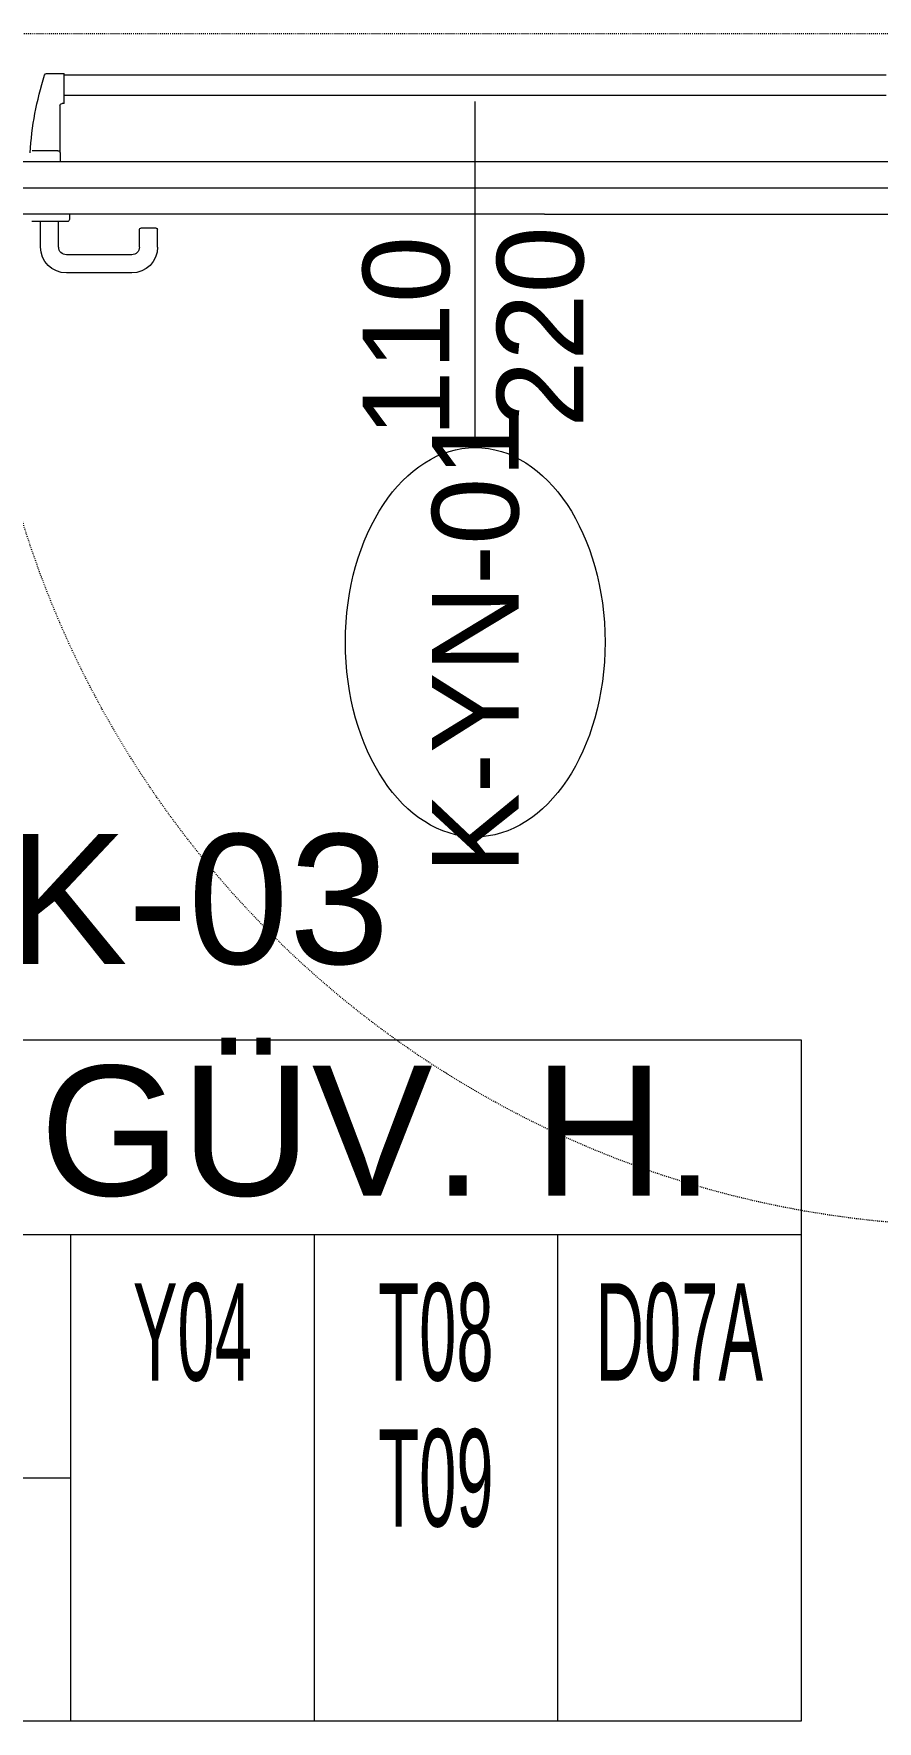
# Model space of a CAD drawing. Extents: x -1439 to 34962, y -872 to 8330.
# Drawn here: x 3474.8 to 3572.3, y 564.5 to 759.5 of the extents above; entities that cross this region are included whole.
import ezdxf
from ezdxf.enums import TextEntityAlignment as Align

# ---------------------------------------------------------------- set-up
doc = ezdxf.new("R2010")
doc.units = 0
doc.linetypes.add('DOT2', pattern=[0.125, 0, -0.125])
doc.layers.get('0').update_dxf_attribs({"color": 9, "lineweight": 9})
for name, color, linetype, lineweight in [('07', 9, 'Continuous', 9), ('21_MAHAL', 9, 'Continuous', 9), ('22', 8, 'Continuous', 9)]:
    doc.layers.add(name, color=color, linetype=linetype, lineweight=lineweight)
doc.styles.add('Arial', font='arial.ttf', dxfattribs={"height": 2.5})
doc.styles.add('MuuM_TEXT-STANDART', font='ARIALN.TTF')

# ---------------------------------------------------------------- blocks, each defined once
blk = doc.blocks.new('p-yng-01')
at = {"ltscale": 2}
for p, q in [((12.53, 12.21), (107.47, 12.21)), ((109.51, 12.39), (107.47, 12.39)), ((107.47, 8.93), (107.47, 12.39)), ((12.53, 9.87), (107.47, 9.87)), ((107.47, 8.93), (107.72, 8.93)), ((107.96, 3.24), (107.96, 8.69)), ((107.96, 3.24), (107.96, 2.19)), ((111.18, 3.49), (108.21, 3.49)), ((106.87, -3.86), (106.87, -4.46)), ((96.69, -7.65), (96.69, -5.6)), ((96.84, -5.45), (98.63, -5.45)), ((98.78, -7.65), (98.78, -5.6)), ((107.12, -4.7), (111.21, -4.7)), ((108.12, -7.65), (108.12, -4.7)), ((110.22, -7.65), (110.22, -4.7)), ((99.68, -8.55), (107.22, -8.55)), ((99.68, -10.64), (107.22, -10.64))]:
    blk.add_line(p, q, dxfattribs=at)
at = {"linetype": 'Continuous'}
for p, q in [((4.69, 2.19), (52, 2.19)), ((52, 2.19), (115.31, 2.19)), ((52, -3.86), (3, -3.86)), ((52, -3.86), (117.3, -3.86))]:
    blk.add_line(p, q, dxfattribs=at)
at = {"linetype": 'DOT2'}
blk.add_lwpolyline([(2, 17), (118, 17)], dxfattribs=at)
at = {"ltscale": 0.29}
blk.add_lwpolyline([(4.69, -0.83), (115.31, -0.84)], dxfattribs=at)
at = {"ltscale": 2}
for centre, radius, start, end in [((109.51, 12.15), 0.247, 17.6198, 90), ((74.27, 0.95), 37.22, 3.5277, 17.6198), ((107.72, 8.69), 0.247, 0, 90), ((108.21, 3.24), 0.247, 90, 180), ((96.84, -5.6), 0.15, 90, 180), ((98.63, -5.6), 0.15, 0, 90), ((107.12, -4.46), 0.249, 180, 270), ((99.68, -7.65), 2.99, 180, 270), ((99.68, -7.65), 0.898, 180, 270), ((107.22, -7.65), 2.99, 270, 0), ((107.22, -7.65), 0.898, 270, 0)]:
    blk.add_arc(centre, radius, start, end, dxfattribs=at)
at = {"linetype": 'DOT2'}
blk.add_arc((2, -5.39), 115.41, 269.9997, 0.8132, dxfattribs=at)
blk = doc.blocks.new('0_doorno')
blk.add_lwpolyline([(4.5, 0), (12.5, 0)])
blk.add_ellipse((0, 0), major_axis=(-4.5, 0), ratio=0.666667)
at = {"style": 'Arial'}
blk.add_attdef('YUKSEKLIK', text='', height=2, dxfattribs=at).set_placement((5, 5.9), align=Align.TOP_LEFT)
blk.add_attdef('KAPINO', text='', height=1.4, dxfattribs=at).set_placement((-0.019, -0.035), align=Align.MIDDLE)
blk.add_attdef('GENISLIK', text='', height=2, dxfattribs=at).set_placement((5, -1.895), align=Align.BOTTOM_LEFT)
blk = doc.blocks.new('0_roomno2')
blk.add_lwpolyline([(19.375, -10.5), (0, -10.5), (0, 0), (19.375, 0)], close=True)
for points in [[(0, -3), (19.375, -3)], [(8.125, -3), (8.125, -10.5)], [(11.875, -3), (11.875, -10.5)], [(15.625, -3), (15.625, -10.5)], [(0, -6.75), (8.125, -6.75)]]:
    blk.add_lwpolyline(points)
at = {"style": 'Arial'}
blk.add_attdef('ODANO', (0, 1.17), '', height=2, dxfattribs=at)
blk.add_attdef('MEKANADI', text='', height=2, dxfattribs=at).set_placement((0.35, -3), align=Align.BOTTOM_LEFT)
at = {"style": 'MuuM_TEXT-STANDART', "width": 0.6}
for tag, p in [('YER01', (10, -4.5)), ('TAVAN01', (13.75, -4.5)), ('DUVAR01', (17.5, -4.5)), ('YER02', (10, -6.75)), ('TAVAN02', (13.75, -6.75)), ('DUVAR02', (17.5, -6.75)), ('YER03', (10, -9)), ('TAVAN03', (13.75, -9)), ('DUVAR03', (17.5, -9))]:
    blk.add_attdef(tag, text='', height=1.5, dxfattribs=at).set_placement(p, align=Align.MIDDLE_CENTER)
for tag, p in [('M2', (0.35, -4.875)), ('TEMIZTAVANYUKSEKLIGI', (1.8, -8.608))]:
    blk.add_attdef(tag, text='', height=1.5, dxfattribs=at).set_placement(p, align=Align.MIDDLE_LEFT)

msp = doc.modelspace()

# ---------------------------------------------------------------- block references
at = {"layer": '07', "xscale": -1}
msp.add_blockref('p-yng-01', (3585.84, 742.5), dxfattribs=at)
at = {"layer": '21_MAHAL'}
ref = msp.add_blockref('0_roomno2', (3418.17, 643.23), dxfattribs=dict(at, xscale=7.5, yscale=7.5, zscale=7.5))
ref.add_attrib('ODANO', 'VW-ZK-03', (3418.17, 652.01), dxfattribs={"layer": '0', "height": 15, "style": 'Arial'})
ref.add_attrib('MEKANADI', 'YAN. GÜV. H.', dxfattribs={"layer": '0', "height": 15, "style": 'Arial'}).set_placement((3420.8, 620.73), align=Align.BOTTOM_LEFT)
ref.add_attrib('YER01', 'Y04', dxfattribs={"layer": '0', "height": 11.25, "style": 'MuuM_TEXT-STANDART', "width": 0.6}).set_placement((3493.17, 609.48), align=Align.MIDDLE_CENTER)
ref.add_attrib('TAVAN01', 'T08', dxfattribs={"layer": '0', "height": 11.25, "style": 'MuuM_TEXT-STANDART', "width": 0.6}).set_placement((3521.3, 609.48), align=Align.MIDDLE_CENTER)
ref.add_attrib('DUVAR01', 'D07A', dxfattribs={"layer": '0', "height": 11.25, "style": 'MuuM_TEXT-STANDART', "width": 0.6}).set_placement((3549.42, 609.48), align=Align.MIDDLE_CENTER)
ref.add_attrib('TAVAN02', 'T09', dxfattribs={"layer": '0', "height": 11.25, "style": 'MuuM_TEXT-STANDART', "width": 0.6}).set_placement((3521.3, 592.61), align=Align.MIDDLE_CENTER)
at = {"layer": '22'}
ref = msp.add_blockref('0_doorno', (3525.84, 689.18), dxfattribs=dict(at, xscale=5, yscale=5, zscale=5, rotation=89.99999999995642))
ref.add_attrib('KAPINO', 'K-YN-01', dxfattribs={"layer": '0', "height": 10, "rotation": 90, "style": 'Arial'}).set_placement((3525.84, 689.18), align=Align.MIDDLE)
ref.add_attrib('GENISLIK', '110', dxfattribs={"layer": '0', "height": 10, "rotation": 90, "style": 'Arial'}).set_placement((3525.84, 712.83), align=Align.BOTTOM_LEFT)
ref.add_attrib('YUKSEKLIK', '220', dxfattribs={"layer": '0', "height": 10, "rotation": 90, "style": 'Arial'}).set_placement((3528.34, 713.95), align=Align.TOP_LEFT)

doc.saveas('drawing.dxf')
